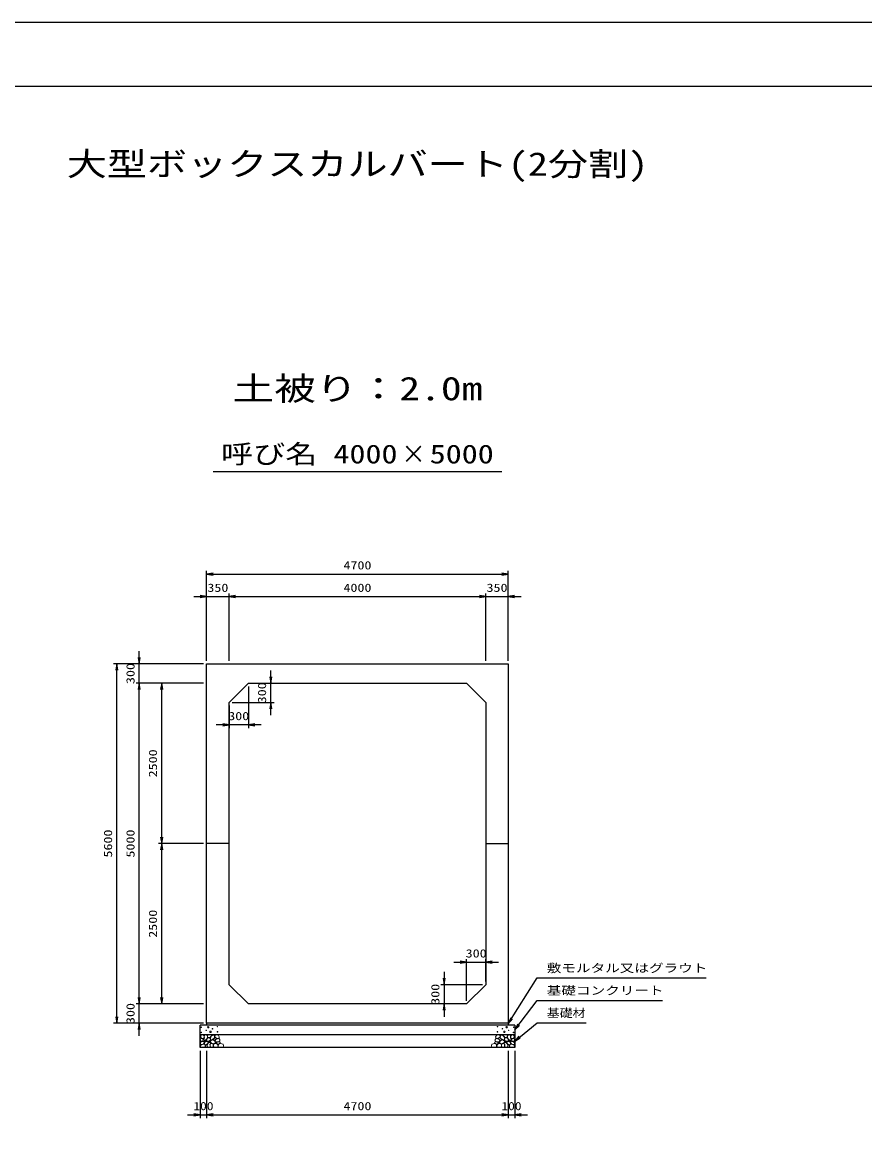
# Model space of a CAD drawing. Units: millimetres at full size. Extents: x 0 to 42050, y 0 to 29700.
# Drawn here: x 15804 to 28927, y 12223 to 29700 of the extents above; entities that cross this region are included whole.
import ezdxf
from ezdxf.enums import TextEntityAlignment as Align

# ---------------------------------------------------------------- set-up
doc = ezdxf.new("R2010")
doc.units = ezdxf.units.MM
for name, color, linetype, lineweight in [('D-DCR-HCHn', 4, 'Continuous', 9), ('D-STR-DIM', 7, 'Continuous', 25), ('D-STR-STRn', 1, 'Continuous', 25), ('D-STR-TXT', 7, 'Continuous', 25), ('D-TTL', 2, 'Continuous', 25), ('D-TTL-TXT', 7, 'Continuous', 25)]:
    doc.layers.add(name, color=color, linetype=linetype, lineweight=lineweight)
doc.styles.add('ＭＳ ゴシック', font='')
doc.styles.get('ＭＳ ゴシック').set_extended_font_data('MS Gothic')

# ---------------------------------------------------------------- blocks, each defined once
blk = doc.blocks.new('open_arrow')
at = {"color": 0, "linetype": 'Continuous', "lineweight": -2}
blk.add_lwpolyline([(7.5, 1.25), (0, 0), (7.5, -1.25)], dxfattribs=at)

msp = doc.modelspace()

# ---------------------------------------------------------------- linework, layer by layer
at = {"layer": 'D-DCR-HCHn'}
for points in [[(18582.281, 13853.808), (18575.346, 13833.005), (18584.592, 13819.136), (18607.707, 13816.824), (18623.488, 13823.599), (18616.952, 13839.939), (18621.575, 13849.185), (18612.33, 13858.431), (18598.461, 13863.053)], [(18626.155, 13777.009), (18643.277, 13802.692), (18641.137, 13809.112), (18617.594, 13815.533), (18596.192, 13813.393), (18581.21, 13800.551), (18579.07, 13785.57), (18581.21, 13770.588), (18598.332, 13766.308)], [(18626.198, 13911.594), (18605.395, 13916.217), (18586.904, 13906.971), (18584.592, 13886.168), (18589.215, 13869.988), (18612.33, 13863.053), (18628.51, 13863.053), (18635.444, 13874.611), (18635.444, 13900.037)], [(18644.69, 13913.906), (18637.756, 13893.102), (18640.067, 13869.988), (18623.887, 13844.562), (18644.69, 13833.005), (18667.805, 13844.562), (18681.673, 13863.053), (18686.296, 13893.102), (18681.673, 13909.283), (18667.805, 13916.217)], [(18649.313, 13833.005), (18637.756, 13823.759), (18642.379, 13816.824), (18658.559, 13816.824), (18665.493, 13819.136), (18670.116, 13828.382), (18663.182, 13835.316)], [(18686.082, 13777.009), (18696.783, 13802.692), (18688.222, 13813.393), (18662.539, 13813.393), (18651.838, 13809.112), (18641.137, 13794.131), (18641.137, 13781.289), (18651.838, 13764.167), (18664.679, 13762.027)], [(18683.985, 13858.431), (18672.427, 13830.693), (18681.673, 13819.136), (18709.411, 13819.136), (18720.968, 13823.759), (18732.525, 13839.939), (18732.525, 13853.808), (18720.968, 13872.299), (18707.099, 13874.611)], [(18718.185, 13800.551), (18728.886, 13809.112), (18724.606, 13815.533), (18709.624, 13815.533), (18703.204, 13813.393), (18698.923, 13804.832), (18705.344, 13798.411)], [(18788.203, 13779.532), (18752.829, 13786.129), (18737.782, 13798.266), (18733.03, 13817.263), (18747.713, 13831.629), (18776.323, 13839.69), (18797.97, 13826.761), (18811.961, 13809.347), (18808.002, 13791.67)], [(18748.447, 13836.214), (18735.689, 13840.569), (18734.425, 13868.678), (18747.512, 13897.359), (18764.448, 13913.536), (18796.403, 13907.032), (18799.133, 13871.913), (18788.816, 13859.876), (18760.739, 13844.301)], [(18779.798, 13845.711), (18781.454, 13839.566), (18787.011, 13835.193), (18799.19, 13833.302), (18810.305, 13839.802), (18820.592, 13849.138), (18829.858, 13857.333), (18829.635, 13863.462), (18823.736, 13868.875), (18809.203, 13870.356), (18796.47, 13864.383), (18787.011, 13855.165), (18782.281, 13850.556)], [(18807.012, 13879.601), (18800.964, 13885.086), (18799.897, 13890.792), (18803.414, 13903.305), (18813.71, 13917.61), (18836.004, 13916.105), (18857.571, 13905.811), (18872.195, 13885.597), (18870.021, 13872.456), (18863.02, 13865.716), (18851.769, 13863.215), (18835.511, 13867.483), (18814.289, 13874.481)], [(18868.372, 13811.832), (18873.688, 13816.874), (18880.476, 13825.68), (18882.145, 13833.275), (18878.144, 13847.685), (18864.088, 13858.67), (18843.907, 13857.89), (18816.698, 13843.001), (18807.086, 13830.757), (18810.152, 13816.784), (18819.778, 13810.04), (18828.599, 13809.145), (18842.363, 13809.524), (18855.808, 13811.002)], [(18824.971, 13785.265), (18829.183, 13788.446), (18832.686, 13793.505), (18832.81, 13800.431), (18828.414, 13806.067), (18820.769, 13807.977), (18814.356, 13806.179), (18812.704, 13800.442), (18811.896, 13794.835), (18812.881, 13787.456), (18818.975, 13784.127)], [(18852.597, 13770.331), (18842.895, 13775.079), (18835.89, 13783.822), (18835.719, 13795.084), (18839.942, 13805.627), (18855.189, 13807.625), (18870.054, 13808.018), (18884.481, 13802.512), (18886.849, 13793.273), (18874.54, 13782.195), (18859.555, 13773.15)], [(23197.403, 13770.331), (23207.105, 13775.079), (23214.11, 13783.822), (23214.281, 13795.084), (23210.058, 13805.627), (23194.811, 13807.625), (23179.946, 13808.018), (23165.519, 13802.512), (23163.151, 13793.273), (23175.46, 13782.195), (23190.445, 13773.15)], [(23181.628, 13811.832), (23176.312, 13816.874), (23169.524, 13825.68), (23167.855, 13833.275), (23171.856, 13847.685), (23185.912, 13858.67), (23206.093, 13857.89), (23233.302, 13843.001), (23242.914, 13830.757), (23239.848, 13816.784), (23230.222, 13810.04), (23221.401, 13809.145), (23207.637, 13809.524), (23194.192, 13811.002)], [(23242.988, 13879.601), (23249.036, 13885.086), (23250.103, 13890.792), (23246.586, 13903.305), (23236.29, 13917.61), (23213.996, 13916.105), (23192.429, 13905.811), (23177.805, 13885.597), (23179.979, 13872.456), (23186.98, 13865.716), (23198.231, 13863.215), (23214.489, 13867.483), (23235.711, 13874.481)], [(23225.029, 13785.265), (23220.817, 13788.446), (23217.314, 13793.505), (23217.19, 13800.431), (23221.586, 13806.067), (23229.231, 13807.977), (23235.644, 13806.179), (23237.296, 13800.442), (23238.104, 13794.835), (23237.119, 13787.456), (23231.025, 13784.127)], [(23270.202, 13845.711), (23268.546, 13839.566), (23262.989, 13835.193), (23250.81, 13833.302), (23239.695, 13839.802), (23229.408, 13849.138), (23220.142, 13857.333), (23220.365, 13863.462), (23226.264, 13868.875), (23240.797, 13870.356), (23253.53, 13864.383), (23262.989, 13855.165), (23267.719, 13850.556)], [(23261.797, 13779.532), (23297.171, 13786.129), (23312.218, 13798.266), (23316.97, 13817.263), (23302.287, 13831.629), (23273.677, 13839.69), (23252.03, 13826.761), (23238.039, 13809.347), (23241.998, 13791.67)], [(23301.553, 13836.214), (23314.311, 13840.569), (23315.575, 13868.678), (23302.488, 13897.359), (23285.552, 13913.536), (23253.597, 13907.032), (23250.867, 13871.913), (23261.184, 13859.876), (23289.261, 13844.301)], [(23366.015, 13858.431), (23377.573, 13830.693), (23368.327, 13819.136), (23340.589, 13819.136), (23329.032, 13823.759), (23317.475, 13839.939), (23317.475, 13853.808), (23329.032, 13872.299), (23342.901, 13874.611)], [(23331.815, 13800.551), (23321.114, 13809.112), (23325.394, 13815.533), (23340.376, 13815.533), (23346.796, 13813.393), (23351.077, 13804.832), (23344.656, 13798.411)], [(23363.918, 13777.009), (23353.217, 13802.692), (23361.778, 13813.393), (23387.461, 13813.393), (23398.162, 13809.112), (23408.863, 13794.131), (23408.863, 13781.289), (23398.162, 13764.167), (23385.321, 13762.027)], [(23405.31, 13913.906), (23412.244, 13893.102), (23409.933, 13869.988), (23426.113, 13844.562), (23405.31, 13833.005), (23382.195, 13844.562), (23368.327, 13863.053), (23363.704, 13893.102), (23368.327, 13909.283), (23382.195, 13916.217)], [(23400.687, 13833.005), (23412.244, 13823.759), (23407.621, 13816.824), (23391.441, 13816.824), (23384.507, 13819.136), (23379.884, 13828.382), (23386.818, 13835.316)], [(23423.845, 13777.009), (23406.723, 13802.692), (23408.863, 13809.112), (23432.406, 13815.533), (23453.808, 13813.393), (23468.79, 13800.551), (23470.93, 13785.57), (23468.79, 13770.588), (23451.668, 13766.308)], [(23423.802, 13911.594), (23444.605, 13916.217), (23463.096, 13906.971), (23465.408, 13886.168), (23460.785, 13869.988), (23437.67, 13863.053), (23421.49, 13863.053), (23414.556, 13874.611), (23414.556, 13900.037)], [(23467.719, 13853.808), (23474.654, 13833.005), (23465.408, 13819.136), (23442.293, 13816.824), (23426.512, 13823.599), (23433.048, 13839.939), (23428.425, 13849.185), (23437.67, 13858.431), (23451.539, 13863.053)], [(18634.716, 13723.503), (18649.698, 13729.924), (18653.978, 13751.326), (18645.417, 13766.308), (18630.435, 13770.588), (18611.173, 13768.448), (18589.771, 13759.887), (18579.07, 13747.045), (18579.07, 13732.064), (18585.49, 13723.503), (18611.173, 13725.643)], [(18681.801, 13729.924), (18681.801, 13755.606), (18671.1, 13762.027), (18660.399, 13755.606), (18658.259, 13740.625), (18660.399, 13727.783), (18675.381, 13723.503)], [(18722.466, 13725.643), (18728.886, 13744.905), (18726.746, 13766.308), (18741.728, 13789.85), (18722.466, 13800.551), (18701.063, 13789.85), (18688.222, 13772.728), (18683.941, 13744.905), (18688.222, 13729.924), (18701.063, 13723.503)], [(18739.588, 13727.783), (18758.85, 13723.503), (18775.972, 13732.064), (18778.112, 13751.326), (18775.968, 13774.878), (18752.429, 13782.327), (18737.447, 13778.603), (18731.027, 13762.027), (18731.027, 13738.484)], [(18787.352, 13773.637), (18802.306, 13782.556), (18828.44, 13782.292), (18849.93, 13763.525), (18853.643, 13734.899), (18839.853, 13724.245), (18803.098, 13721.871), (18786.731, 13731.633), (18782.172, 13754.06)], [(18884.972, 13722.493), (18869.837, 13724.274), (18859.866, 13729.787), (18855.835, 13742.722), (18855.945, 13754.963), (18865.172, 13771.678), (18883.242, 13782.822), (18910.731, 13778.403), (18932.453, 13770.334), (18937.643, 13746.125), (18933.03, 13728.257), (18911.884, 13722.877)], [(23165.028, 13722.493), (23180.163, 13724.274), (23190.134, 13729.787), (23194.165, 13742.722), (23194.055, 13754.963), (23184.828, 13771.678), (23166.758, 13782.822), (23139.269, 13778.403), (23117.547, 13770.334), (23112.357, 13746.125), (23116.97, 13728.257), (23138.116, 13722.877)], [(23262.648, 13773.637), (23247.694, 13782.556), (23221.56, 13782.292), (23200.07, 13763.525), (23196.357, 13734.899), (23210.147, 13724.245), (23246.902, 13721.871), (23263.269, 13731.633), (23267.828, 13754.06)], [(23310.412, 13727.783), (23291.15, 13723.503), (23274.028, 13732.064), (23271.888, 13751.326), (23274.032, 13774.878), (23297.571, 13782.327), (23312.553, 13778.603), (23318.973, 13762.027), (23318.973, 13738.484)], [(23327.534, 13725.643), (23321.114, 13744.905), (23323.254, 13766.308), (23308.272, 13789.85), (23327.534, 13800.551), (23348.937, 13789.85), (23361.778, 13772.728), (23366.059, 13744.905), (23361.778, 13729.924), (23348.937, 13723.503)], [(23368.199, 13729.924), (23368.199, 13755.606), (23378.9, 13762.027), (23389.601, 13755.606), (23391.741, 13740.625), (23389.601, 13727.783), (23374.619, 13723.503)], [(23415.284, 13723.503), (23400.302, 13729.924), (23396.022, 13751.326), (23404.583, 13766.308), (23419.565, 13770.588), (23438.827, 13768.448), (23460.229, 13759.887), (23470.93, 13747.045), (23470.93, 13732.064), (23464.51, 13723.503), (23438.827, 13725.643)]]:
    msp.add_lwpolyline(points, close=True, dxfattribs=at)
for points in [[(18718.432, 13918.547), (18701.093, 13916.446), (18689.258, 13908.701), (18689.626, 13889.819), (18695.514, 13876.087), (18710.025, 13876.185), (18730.107, 13879.153), (18739.799, 13893.689), (18749.082, 13903.492), (18751.884, 13914.345), (18739.099, 13918.547), (18718.082, 13918.547)], [(23331.568, 13918.547), (23348.907, 13916.446), (23360.742, 13908.701), (23360.374, 13889.819), (23354.486, 13876.087), (23339.975, 13876.185), (23319.893, 13879.153), (23310.201, 13893.689), (23300.918, 13903.492), (23298.116, 13914.345), (23310.901, 13918.547), (23331.918, 13918.547)]]:
    msp.add_lwpolyline(points, dxfattribs=at)
for centre, radius in [((18591.091, 14036.145), 4.5), ((18668.437, 13988.641), 4.5), ((18700.004, 14036.145), 11.25), ((18766.563, 14012.459), 4.5), ((18842.197, 14045.221), 4.5), ((23207.803, 14045.221), 4.5), ((23283.437, 14012.459), 4.5), ((23349.996, 14036.145), 11.25), ((23381.563, 13988.641), 4.5), ((23458.909, 14036.145), 4.5), ((18592.803, 13955.879), 4.5), ((18734.996, 13964.955), 11.25), ((18843.909, 13964.955), 4.5), ((23206.091, 13964.955), 4.5), ((23315.004, 13964.955), 11.25), ((23457.197, 13955.879), 4.5)]:
    msp.add_circle(centre, radius, dxfattribs=at)
at = {"layer": 'D-STR-DIM'}
for p, q in [((18675, 19750), (18675, 21150)), ((23375, 19750), (23375, 21150)), ((18675, 21100), (23375, 21100)), ((18675, 19750), (18675, 20800)), ((19025, 19750), (19025, 20800)), ((19025, 19750), (19025, 20800)), ((23025, 19750), (23025, 20800)), ((23025, 19750), (23025, 20800)), ((23375, 19750), (23375, 20800)), ((18475, 20750), (19225, 20750)), ((19025, 20750), (23025, 20750)), ((22825, 20750), (23575, 20750)), ((17625, 19200), (17625, 19900)), ((18625, 19700), (17225, 19700)), ((17275, 14100), (17275, 19700)), ((18625, 19700), (17575, 19700)), ((19675, 18900), (19675, 19600)), ((18625, 19400), (17575, 19400)), ((18625, 19400), (17575, 19400)), ((17625, 14400), (17625, 19400)), ((18625, 19400), (17925, 19400)), ((17975, 16900), (17975, 19400)), ((19375, 19400), (19725, 19400)), ((19325, 19350), (19325, 18700)), ((19025, 19050), (19025, 18700)), ((19075, 19100), (19725, 19100)), ((19525, 18750), (18825, 18750)), ((18625, 16900), (17925, 16900)), ((18625, 16900), (17925, 16900)), ((17975, 14400), (17975, 16900)), ((22525, 15050), (23225, 15050)), ((22725, 14450), (22725, 15100)), ((23025, 14750), (23025, 15100)), ((22375, 14900), (22375, 14200)), ((22975, 14700), (22325, 14700)), ((17625, 13900), (17625, 14600)), ((18625, 14400), (17575, 14400)), ((18625, 14400), (17575, 14400)), ((18625, 14400), (17925, 14400)), ((22675, 14400), (22325, 14400)), ((18625, 14100), (17225, 14100)), ((18625, 14100), (17575, 14100)), ((18575, 13670), (18575, 12620)), ((18675, 13670), (18675, 12620)), ((18675, 13670), (18675, 12620)), ((23375, 13670), (23375, 12620)), ((23375, 13670), (23375, 12620)), ((23475, 13670), (23475, 12620)), ((18375, 12670), (18875, 12670)), ((18675, 12670), (23375, 12670)), ((23175, 12670), (23675, 12670))]:
    msp.add_line(p, q, dxfattribs=at)
at = {"layer": 'D-STR-STRn'}
for p, q in [((18675, 19700), (23375, 19700)), ((18675, 14100), (18675, 19700)), ((23375, 19700), (23375, 14100)), ((19025, 19100), (19325, 19400)), ((19325, 19400), (22725, 19400)), ((22725, 19400), (23025, 19100)), ((19025, 14700), (19025, 19100)), ((23025, 19100), (23025, 14700)), ((19025, 16900), (18675, 16900)), ((23025, 16900), (23375, 16900)), ((19325, 14400), (19025, 14700)), ((23025, 14700), (22725, 14400)), ((22725, 14400), (19325, 14400)), ((23475, 14070), (18575, 14070)), ((18575, 13720), (18575, 14070)), ((23375, 14100), (18675, 14100)), ((18675, 14100), (18675, 14070)), ((23375, 14100), (23375, 14070)), ((23475, 14070), (23475, 13720)), ((23475, 13920), (18575, 13920)), ((23475, 13720), (18575, 13720))]:
    msp.add_line(p, q, dxfattribs=at)
at = {"layer": 'D-STR-TXT'}
for points in [[(23375, 14090), (23825, 14805), (23925, 14805), (26458.756, 14805)], [(23475, 13995), (23825, 14455), (23925, 14455), (25776.523, 14455)], [(23475, 13820), (23825, 14105), (23925, 14105), (24589.721, 14105)]]:
    msp.add_lwpolyline(points, dxfattribs=at)
at = {"layer": 'D-TTL'}
for points in [[(0, 0), (42050, 0), (42050, 29700), (0, 29700)], [(1000, 1000), (41050, 1000), (41050, 28700), (1000, 28700)]]:
    msp.add_lwpolyline(points, close=True, dxfattribs=at)
at = {"layer": 'D-TTL-TXT'}
msp.add_line((18775, 22700), (23275, 22700), dxfattribs=at)

# ---------------------------------------------------------------- block references
at = {"layer": 'D-STR-DIM', "xscale": 13.3, "yscale": 13.3}
for p in [(18675, 21100), (19025, 20750), (19025, 20750), (23375, 20750), (19325, 18750), (23025, 15050), (18675, 12670), (18675, 12670), (23475, 12670)]:
    msp.add_blockref('open_arrow', p, dxfattribs=at)
for p, rotation in [((23375, 21100), 180), ((18675, 20750), 180), ((23025, 20750), 180), ((23025, 20750), 180), ((17625, 19700), 90), ((17275, 19700), 270), ((17625, 19400), 270), ((17625, 19400), 270), ((17975, 19400), 270), ((19675, 19400), 90), ((19675, 19100), 270), ((19025, 18750), 180), ((17975, 16900), 90), ((17975, 16900), 270), ((22725, 15050), 180), ((22375, 14700), 90), ((17625, 14400), 90), ((17625, 14400), 90), ((17975, 14400), 90), ((22375, 14400), 270), ((17275, 14100), 90), ((17625, 14100), 270), ((18575, 12670), 180), ((23375, 12670), 180), ((23375, 12670), 180)]:
    msp.add_blockref('open_arrow', p, dxfattribs=dict(at, rotation=rotation))
at = {"layer": 'D-STR-TXT', "xscale": 13.3, "yscale": 13.3}
for p, rotation in [((23375, 14090), 57.8), ((23475, 13995), 52.7), ((23475, 13820), 39.2)]:
    msp.add_blockref('open_arrow', p, dxfattribs=dict(at, rotation=rotation))

# ---------------------------------------------------------------- texts
at = {"layer": 'D-STR-DIM', "style": 'ＭＳ ゴシック'}
for s, width, p in [('4700', 1.25, (21025, 21237.5)), ('350', 1.25, (18850, 20887.5)), ('4000', 1.25, (21025, 20887.5)), ('350', 1.25, (23200, 20887.5)), ('300', 1.25, (19175, 18887.5)), ('300', 1.25, (22875, 15187.5)), ('100', 1.2, (18625, 12807.5)), ('4700', 1.25, (21025, 12807.5)), ('100', 1.2, (23425, 12807.5))]:
    msp.add_text(s, height=128.3, dxfattribs=dict(at, width=width)).set_placement(p, align=Align.MIDDLE_CENTER)
at = {"layer": 'D-STR-DIM', "style": 'ＭＳ ゴシック', "width": 1.25}
for s, p in [('300', (17487.5, 19550)), ('300', (19537.5, 19250)), ('2500', (17837.5, 18150)), ('5600', (17137.5, 16900)), ('5000', (17487.5, 16900)), ('2500', (17837.5, 15650)), ('300', (22237.5, 14550)), ('300', (17487.5, 14250))]:
    msp.add_text(s, height=128.3, rotation=90, dxfattribs=at).set_placement(p, align=Align.MIDDLE_CENTER)
at = {"layer": 'D-STR-TXT', "style": 'ＭＳ ゴシック'}
for s, width, p in [('敷モルタル又はグラウト', 1.3, (23975, 14855)), ('基礎コンクリート', 1.3, (23975, 14505)), ('基礎材', 1.15, (23975, 14155))]:
    msp.add_text(s, height=128.3, dxfattribs=dict(at, width=width)).set_placement(p, align=Align.BOTTOM_LEFT)
at = {"layer": 'D-TTL-TXT', "style": 'ＭＳ ゴシック'}
for s, height, width, p in [('大型ボックスカルバート(2分割)', 366.6, 1.25, (21025, 27200)), ('土被り：2.0m', 366.6, 1.3, (21025, 23700)), ('呼び名', 293.3, 1.25, (19650, 22737.5)), ('4000', 293.3, 1.25, (21150, 22737.5)), ('×', 293.3, 0.95, (21900, 22737.5)), ('5000', 293.3, 1.25, (22650, 22737.5))]:
    msp.add_text(s, height=height, dxfattribs=dict(at, width=width)).set_placement(p, align=Align.BOTTOM_CENTER)

doc.saveas('drawing.dxf')
